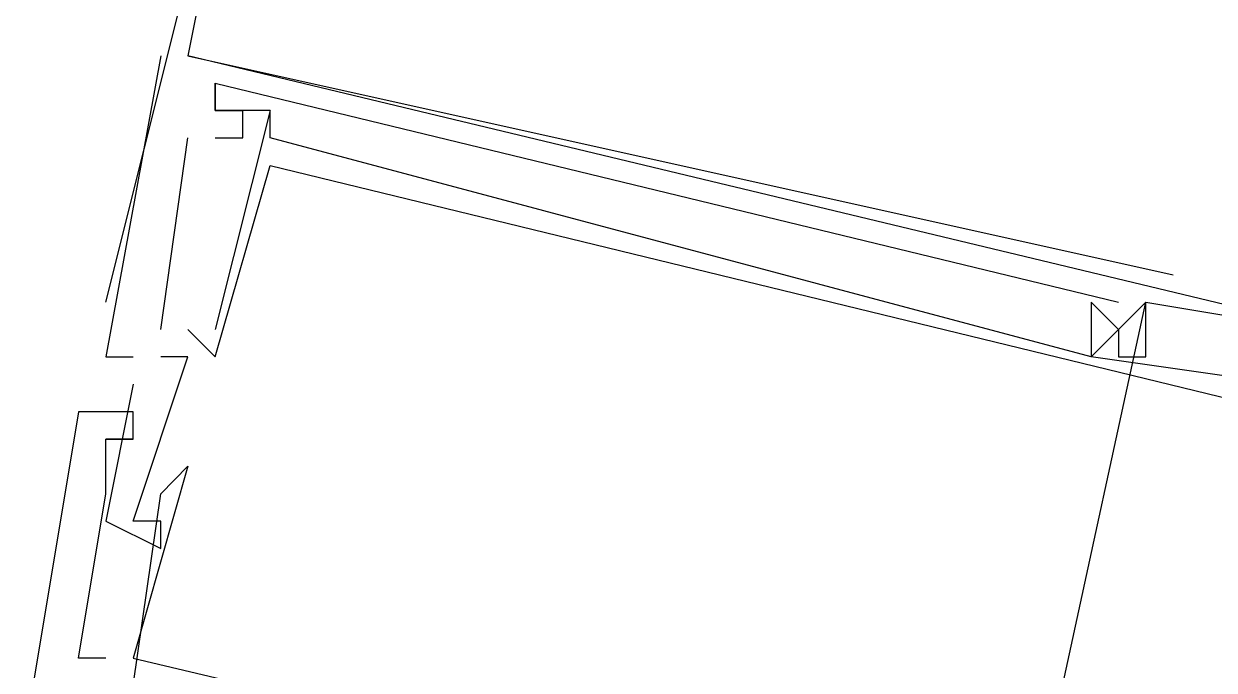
# Model space of a CAD drawing. Header units: feet. Extents: x -84 to 198, y -22 to 181.
# Drawn here: x 120.92 to 121.5, y 90.839 to 91.153 of the extents above; entities that cross this region are included whole.
import ezdxf

# ---------------------------------------------------------------- set-up
doc = ezdxf.new("R2010")
doc.units = ezdxf.units.FT
doc.layers.add('A-LINEA', color=7, linetype='CONTINUOUS')

msp = doc.modelspace()

# ---------------------------------------------------------------- linework, layer by layer
at = {"layer": 'A-LINEA'}
for p, q in [((120.96, 91.0178), (121.08, 91.4978)), ((120.96, 91.0178), (121.08, 91.4978)), ((120.9867, 91.1378), (120.9867, 91.1378)), ((120.9867, 91.1378), (120.9867, 91.1378)), ((120.9867, 91.1378), (120.9867, 91.1378)), ((120.9867, 91.1378), (120.9867, 91.1378)), ((120.9867, 91.1378), (120.9867, 91.1378)), ((120.9867, 91.1378), (120.9867, 91.1378)), ((121, 91.1378), (121, 91.1378)), ((121, 91.1378), (121, 91.1378)), ((121, 91.1378), (121, 91.1378)), ((121, 91.1378), (121, 91.1378)), ((121, 91.1378), (121, 91.1378)), ((121, 91.1378), (121, 91.1378)), ((121.0133, 91.1244), (121.0133, 91.1244)), ((121.0133, 91.1244), (121.0133, 91.1244)), ((121.0133, 91.1244), (121.0133, 91.1244)), ((121.0133, 91.1244), (121.0133, 91.1244)), ((121.0133, 91.1244), (121.0133, 91.1244)), ((121.0133, 91.1244), (121.0133, 91.1244)), ((121.0133, 91.1244), (121.0133, 91.1244)), ((121.0133, 91.1244), (121.0133, 91.1244)), ((121.0133, 91.1244), (121.0133, 91.1244)), ((121.0133, 91.1244), (121.0133, 91.1244)), ((121.0133, 91.1244), (121.0133, 91.1244)), ((121.0133, 91.1244), (121.0133, 91.1244)), ((121.04, 91.1111), (121.0133, 91.0044)), ((121.0133, 91.1111), (121.0133, 91.1111)), ((121.0133, 91.1111), (121.0133, 91.1111)), ((121.0133, 91.1111), (121.0133, 91.1111)), ((121.04, 91.1111), (121.0133, 91.0044)), ((121.0133, 91.1111), (121.0133, 91.1111)), ((121.0133, 91.1111), (121.0133, 91.1111)), ((121.0133, 91.1111), (121.0133, 91.1111)), ((121.04, 91.1111), (121.0133, 91.0044)), ((121.0133, 91.1111), (121.0133, 91.1111)), ((121.0133, 91.1111), (121.0133, 91.1111)), ((121.0133, 91.1111), (121.0133, 91.1111)), ((121.04, 91.1111), (121.0133, 91.0044)), ((121.0133, 91.1111), (121.0133, 91.1111)), ((121.0133, 91.1111), (121.0133, 91.1111)), ((121.0133, 91.1111), (121.0133, 91.1111)), ((121.04, 91.1111), (121.0133, 91.0044)), ((121.0133, 91.1111), (121.0133, 91.1111)), ((121.0133, 91.1111), (121.0133, 91.1111)), ((121.0133, 91.1111), (121.0133, 91.1111)), ((121.04, 91.1111), (121.0133, 91.0044)), ((121.0133, 91.1111), (121.0133, 91.1111)), ((121.0133, 91.1111), (121.0133, 91.1111)), ((121.0133, 91.1111), (121.0133, 91.1111)), ((121.0267, 91.1111), (121.0267, 91.1111)), ((121.0267, 91.1111), (121.0267, 91.1111)), ((121.0267, 91.1111), (121.0267, 91.1111)), ((121.0267, 91.1111), (121.0267, 91.1111)), ((121.0267, 91.1111), (121.0267, 91.1111)), ((121.0267, 91.1111), (121.0267, 91.1111)), ((121.0267, 91.1111), (121.0267, 91.1111)), ((121.0267, 91.1111), (121.0267, 91.1111)), ((121.0267, 91.1111), (121.0267, 91.1111)), ((121.0267, 91.1111), (121.0267, 91.1111)), ((121.0267, 91.1111), (121.0267, 91.1111)), ((121.0267, 91.1111), (121.0267, 91.1111)), ((121.04, 91.1111), (121.04, 91.1111)), ((121.04, 91.1111), (121.04, 91.1111)), ((121.04, 91.1111), (121.04, 91.1111)), ((121.04, 91.1111), (121.04, 91.1111)), ((121.04, 91.1111), (121.04, 91.1111)), ((121.04, 91.1111), (121.04, 91.1111)), ((121.04, 91.1111), (121.04, 91.1111)), ((121.04, 91.1111), (121.04, 91.1111)), ((121.04, 91.1111), (121.04, 91.1111)), ((121.04, 91.1111), (121.04, 91.1111)), ((121.04, 91.1111), (121.04, 91.1111)), ((121.04, 91.1111), (121.04, 91.1111)), ((120.9867, 91.0044), (121, 91.0978)), ((120.9867, 91.0044), (121, 91.0978)), ((120.9867, 91.0044), (121, 91.0978)), ((120.9867, 91.0044), (121, 91.0978)), ((120.9867, 91.0044), (121, 91.0978)), ((120.9867, 91.0044), (121, 91.0978)), ((121, 91.0978), (121, 91.0978)), ((121, 91.0978), (121, 91.0978)), ((121, 91.0978), (121, 91.0978)), ((121, 91.0978), (121, 91.0978)), ((121, 91.0978), (121, 91.0978)), ((121, 91.0978), (121, 91.0978)), ((121.0133, 91.0978), (121.0133, 91.0978)), ((121.0133, 91.0978), (121.0133, 91.0978)), ((121.0133, 91.0978), (121.0133, 91.0978)), ((121.0133, 91.0978), (121.0133, 91.0978)), ((121.0133, 91.0978), (121.0133, 91.0978)), ((121.0133, 91.0978), (121.0133, 91.0978)), ((121.0267, 91.0978), (121.0267, 91.0978)), ((121.0267, 91.0978), (121.0267, 91.0978)), ((121.0267, 91.0978), (121.0267, 91.0978)), ((121.0267, 91.0978), (121.0267, 91.0978)), ((121.0267, 91.0978), (121.0267, 91.0978)), ((121.0267, 91.0978), (121.0267, 91.0978)), ((121.04, 91.0978), (121.04, 91.0978)), ((121.04, 91.0978), (121.04, 91.0978)), ((121.04, 91.0978), (121.04, 91.0978)), ((121.04, 91.0978), (121.04, 91.0978)), ((121.04, 91.0978), (121.04, 91.0978)), ((121.04, 91.0978), (121.04, 91.0978)), ((121.04, 91.0844), (121.04, 91.0844)), ((121.04, 91.0844), (121.04, 91.0844)), ((121.04, 91.0844), (121.04, 91.0844)), ((121.04, 91.0844), (121.04, 91.0844)), ((121.04, 91.0844), (121.04, 91.0844)), ((121.04, 91.0844), (121.04, 91.0844)), ((121.4, 90.7111), (121.4667, 91.0178)), ((121.4, 90.7111), (121.4667, 91.0178)), ((121.4, 90.7111), (121.4667, 91.0178)), ((121.4, 90.7111), (121.4667, 91.0178)), ((121.4, 90.7111), (121.4667, 91.0178)), ((121.4, 90.7111), (121.4667, 91.0178)), ((121.44, 91.0178), (121.44, 91.0178)), ((121.44, 91.0178), (121.44, 91.0178)), ((121.44, 91.0178), (121.44, 91.0178)), ((121.44, 91.0178), (121.44, 91.0178)), ((121.44, 91.0178), (121.44, 91.0178)), ((121.44, 91.0178), (121.44, 91.0178)), ((121.4533, 91.0178), (121.4533, 91.0178)), ((121.4533, 91.0178), (121.4533, 91.0178)), ((121.4533, 91.0178), (121.4533, 91.0178)), ((121.4533, 91.0178), (121.4533, 91.0178)), ((121.4533, 91.0178), (121.4533, 91.0178)), ((121.4533, 91.0178), (121.4533, 91.0178)), ((121.4667, 91.0178), (121.4667, 91.0178)), ((121.4667, 91.0178), (121.4667, 91.0178)), ((121.4667, 91.0178), (121.4667, 91.0178)), ((121.4667, 91.0178), (121.4667, 91.0178)), ((121.4667, 91.0178), (121.4667, 91.0178)), ((121.4667, 91.0178), (121.4667, 91.0178)), ((121.4667, 91.0178), (121.4667, 91.0178)), ((121.4667, 91.0178), (121.4667, 91.0178)), ((121.4667, 91.0178), (121.4667, 91.0178)), ((121.4667, 91.0178), (121.4667, 91.0178)), ((121.4667, 91.0178), (121.4667, 91.0178)), ((121.4667, 91.0178), (121.4667, 91.0178)), ((120.9867, 91.0044), (120.9867, 91.0044)), ((120.9867, 91.0044), (120.9867, 91.0044)), ((120.9867, 91.0044), (120.9867, 91.0044)), ((120.9867, 91.0044), (120.9867, 91.0044)), ((120.9867, 91.0044), (120.9867, 91.0044)), ((120.9867, 91.0044), (120.9867, 91.0044)), ((121, 91.0044), (121.0133, 90.9911)), ((121, 91.0044), (121, 91.0044)), ((121, 91.0044), (121.0133, 90.9911)), ((121, 91.0044), (121, 91.0044)), ((121, 91.0044), (121.0133, 90.9911)), ((121, 91.0044), (121, 91.0044)), ((121, 91.0044), (121.0133, 90.9911)), ((121, 91.0044), (121, 91.0044)), ((121, 91.0044), (121.0133, 90.9911)), ((121, 91.0044), (121, 91.0044)), ((121, 91.0044), (121.0133, 90.9911)), ((121, 91.0044), (121, 91.0044)), ((121.0133, 91.0044), (121.0133, 91.0044)), ((121.0133, 91.0044), (121.0133, 91.0044)), ((121.0133, 91.0044), (121.0133, 91.0044)), ((121.0133, 91.0044), (121.0133, 91.0044)), ((121.0133, 91.0044), (121.0133, 91.0044)), ((121.0133, 91.0044), (121.0133, 91.0044)), ((121.0133, 91.0044), (121.0133, 91.0044)), ((121.0133, 91.0044), (121.0133, 91.0044)), ((121.0133, 91.0044), (121.0133, 91.0044)), ((121.0133, 91.0044), (121.0133, 91.0044)), ((121.0133, 91.0044), (121.0133, 91.0044)), ((121.0133, 91.0044), (121.0133, 91.0044)), ((121.4533, 91.0044), (121.4533, 91.0044)), ((121.4533, 91.0044), (121.4533, 91.0044)), ((121.4533, 91.0044), (121.4533, 91.0044)), ((121.4533, 91.0044), (121.4533, 91.0044)), ((121.4533, 91.0044), (121.4533, 91.0044)), ((121.4533, 91.0044), (121.4533, 91.0044)), ((121.4533, 91.0044), (121.4533, 91.0044)), ((121.4533, 91.0044), (121.4533, 91.0044)), ((121.4533, 91.0044), (121.4533, 91.0044)), ((121.4533, 91.0044), (121.4533, 91.0044)), ((121.4533, 91.0044), (121.4533, 91.0044)), ((121.4533, 91.0044), (121.4533, 91.0044)), ((120.96, 90.9911), (120.96, 90.9911)), ((120.96, 90.9911), (120.96, 90.9911)), ((120.96, 90.9911), (120.96, 90.9911)), ((120.96, 90.9911), (120.96, 90.9911)), ((120.96, 90.9911), (120.96, 90.9911)), ((120.96, 90.9911), (120.96, 90.9911)), ((120.9733, 90.9911), (120.9733, 90.9911)), ((120.9733, 90.9911), (120.9733, 90.9911)), ((120.9733, 90.9911), (120.9733, 90.9911)), ((120.9733, 90.9911), (120.9733, 90.9911)), ((120.9733, 90.9911), (120.9733, 90.9911)), ((120.9733, 90.9911), (120.9733, 90.9911)), ((120.9867, 90.9911), (120.9867, 90.9911)), ((120.9867, 90.9911), (120.9867, 90.9911)), ((120.9867, 90.9911), (120.9867, 90.9911)), ((120.9867, 90.9911), (120.9867, 90.9911)), ((120.9867, 90.9911), (120.9867, 90.9911)), ((120.9867, 90.9911), (120.9867, 90.9911)), ((121, 90.9911), (121, 90.9911)), ((121, 90.9911), (121, 90.9911)), ((121, 90.9911), (121, 90.9911)), ((121, 90.9911), (121, 90.9911)), ((121, 90.9911), (121, 90.9911)), ((121, 90.9911), (121, 90.9911)), ((121.0133, 90.9911), (121.0133, 90.9911)), ((121.0133, 90.9911), (121.0133, 90.9911)), ((121.0133, 90.9911), (121.0133, 90.9911)), ((121.0133, 90.9911), (121.0133, 90.9911)), ((121.0133, 90.9911), (121.0133, 90.9911)), ((121.0133, 90.9911), (121.0133, 90.9911)), ((121.44, 90.9911), (121.44, 90.9911)), ((121.44, 90.9911), (121.44, 90.9911)), ((121.44, 90.9911), (121.44, 90.9911)), ((121.44, 90.9911), (121.44, 90.9911)), ((121.44, 90.9911), (121.44, 90.9911)), ((121.44, 90.9911), (121.44, 90.9911)), ((121.44, 90.9911), (121.44, 90.9911)), ((121.44, 90.9911), (121.44, 90.9911)), ((121.44, 90.9911), (121.44, 90.9911)), ((121.44, 90.9911), (121.44, 90.9911)), ((121.44, 90.9911), (121.44, 90.9911)), ((121.44, 90.9911), (121.44, 90.9911)), ((121.4533, 90.9911), (121.4533, 90.9911)), ((121.4533, 90.9911), (121.4533, 90.9911)), ((121.4533, 90.9911), (121.4533, 90.9911)), ((121.4533, 90.9911), (121.4533, 90.9911)), ((121.4533, 90.9911), (121.4533, 90.9911)), ((121.4533, 90.9911), (121.4533, 90.9911)), ((121.4667, 90.9911), (121.4667, 90.9911)), ((121.4667, 90.9911), (121.4667, 90.9911)), ((121.4667, 90.9911), (121.4667, 90.9911)), ((121.4667, 90.9911), (121.4667, 90.9911)), ((121.4667, 90.9911), (121.4667, 90.9911)), ((121.4667, 90.9911), (121.4667, 90.9911)), ((120.9733, 90.9778), (120.9733, 90.9778)), ((120.9733, 90.9778), (120.9733, 90.9778)), ((120.9733, 90.9778), (120.9733, 90.9778)), ((120.9733, 90.9778), (120.9733, 90.9778)), ((120.9733, 90.9778), (120.9733, 90.9778)), ((120.9733, 90.9778), (120.9733, 90.9778)), ((120.9467, 90.9644), (120.9467, 90.9644)), ((120.9467, 90.9644), (120.9467, 90.9644)), ((120.9467, 90.9644), (120.9467, 90.9644)), ((120.9467, 90.9644), (120.9467, 90.9644)), ((120.9467, 90.9644), (120.9467, 90.9644)), ((120.9467, 90.9644), (120.9467, 90.9644)), ((120.9733, 90.9644), (120.9733, 90.9644)), ((120.9733, 90.9644), (120.9733, 90.9644)), ((120.9733, 90.9644), (120.9733, 90.9644)), ((120.9733, 90.9644), (120.9733, 90.9644)), ((120.9733, 90.9644), (120.9733, 90.9644)), ((120.9733, 90.9644), (120.9733, 90.9644)), ((120.96, 90.9511), (120.96, 90.9511)), ((120.96, 90.9511), (120.96, 90.9511)), ((120.96, 90.9511), (120.96, 90.9511)), ((120.96, 90.9511), (120.96, 90.9511)), ((120.96, 90.9511), (120.96, 90.9511)), ((120.96, 90.9511), (120.96, 90.9511)), ((120.96, 90.9511), (120.96, 90.9511)), ((120.96, 90.9511), (120.96, 90.9511)), ((120.96, 90.9511), (120.96, 90.9511)), ((120.96, 90.9511), (120.96, 90.9511)), ((120.96, 90.9511), (120.96, 90.9511)), ((120.96, 90.9511), (120.96, 90.9511)), ((120.9733, 90.9511), (120.9733, 90.9511)), ((120.9733, 90.9511), (120.9733, 90.9511)), ((120.9733, 90.9511), (120.9733, 90.9511)), ((120.9733, 90.9511), (120.9733, 90.9511)), ((120.9733, 90.9511), (120.9733, 90.9511)), ((120.9733, 90.9511), (120.9733, 90.9511)), ((120.9733, 90.9511), (120.9733, 90.9511)), ((120.9733, 90.9511), (120.9733, 90.9511)), ((120.9733, 90.9511), (120.9733, 90.9511)), ((120.9733, 90.9511), (120.9733, 90.9511)), ((120.9733, 90.9511), (120.9733, 90.9511)), ((120.9733, 90.9511), (120.9733, 90.9511)), ((120.96, 90.9378), (120.96, 90.9378)), ((120.96, 90.9378), (120.96, 90.9378)), ((120.96, 90.9378), (120.96, 90.9378)), ((120.96, 90.9378), (120.96, 90.9378)), ((120.96, 90.9378), (120.96, 90.9378)), ((120.96, 90.9378), (120.96, 90.9378)), ((121, 90.9378), (121, 90.9378)), ((121, 90.9378), (121, 90.9378)), ((121, 90.9378), (121, 90.9378)), ((121, 90.9378), (121, 90.9378)), ((121, 90.9378), (121, 90.9378)), ((121, 90.9378), (121, 90.9378)), ((120.96, 90.9244), (120.96, 90.9244)), ((120.96, 90.9244), (120.96, 90.9244)), ((120.96, 90.9244), (120.96, 90.9244)), ((120.96, 90.9244), (120.96, 90.9244)), ((120.96, 90.9244), (120.96, 90.9244)), ((120.96, 90.9244), (120.96, 90.9244)), ((120.96, 90.9244), (120.96, 90.9244)), ((120.96, 90.9244), (120.96, 90.9244)), ((120.96, 90.9244), (120.96, 90.9244)), ((120.96, 90.9244), (120.96, 90.9244)), ((120.96, 90.9244), (120.96, 90.9244)), ((120.96, 90.9244), (120.96, 90.9244)), ((120.9867, 90.9244), (120.9867, 90.9244)), ((120.9867, 90.9244), (120.9867, 90.9244)), ((120.9867, 90.9244), (120.9867, 90.9244)), ((120.9867, 90.9244), (120.9867, 90.9244)), ((120.9867, 90.9244), (120.9867, 90.9244)), ((120.9867, 90.9244), (120.9867, 90.9244)), ((120.96, 90.9111), (120.96, 90.9111)), ((120.96, 90.9111), (120.96, 90.9111)), ((120.96, 90.9111), (120.96, 90.9111)), ((120.96, 90.9111), (120.96, 90.9111)), ((120.96, 90.9111), (120.96, 90.9111)), ((120.96, 90.9111), (120.96, 90.9111)), ((120.9733, 90.9111), (120.9733, 90.9111)), ((120.9733, 90.9111), (120.9733, 90.9111)), ((120.9733, 90.9111), (120.9733, 90.9111)), ((120.9733, 90.9111), (120.9733, 90.9111)), ((120.9733, 90.9111), (120.9733, 90.9111)), ((120.9733, 90.9111), (120.9733, 90.9111)), ((120.9867, 90.9111), (120.9867, 90.9111)), ((120.9867, 90.9111), (120.9867, 90.9111)), ((120.9867, 90.9111), (120.9867, 90.9111)), ((120.9867, 90.9111), (120.9867, 90.9111)), ((120.9867, 90.9111), (120.9867, 90.9111)), ((120.9867, 90.9111), (120.9867, 90.9111)), ((120.9867, 90.8978), (120.9867, 90.8978)), ((120.9867, 90.8978), (120.9867, 90.8978)), ((120.9867, 90.8978), (120.9867, 90.8978)), ((120.9867, 90.8978), (120.9867, 90.8978)), ((120.9867, 90.8978), (120.9867, 90.8978)), ((120.9867, 90.8978), (120.9867, 90.8978)), ((120.9467, 90.8444), (120.9467, 90.8444)), ((120.9467, 90.8444), (120.9467, 90.8444)), ((120.9467, 90.8444), (120.9467, 90.8444)), ((120.9467, 90.8444), (120.9467, 90.8444)), ((120.9467, 90.8444), (120.9467, 90.8444)), ((120.9467, 90.8444), (120.9467, 90.8444)), ((120.96, 90.8444), (120.96, 90.8444)), ((120.96, 90.8444), (120.96, 90.8444)), ((120.96, 90.8444), (120.96, 90.8444)), ((120.96, 90.8444), (120.96, 90.8444)), ((120.96, 90.8444), (120.96, 90.8444)), ((120.96, 90.8444), (120.96, 90.8444)), ((120.9733, 90.8444), (120.9733, 90.8444)), ((120.9733, 90.8444), (120.9733, 90.8444)), ((120.9733, 90.8444), (120.9733, 90.8444)), ((120.9733, 90.8444), (120.9733, 90.8444)), ((120.9733, 90.8444), (120.9733, 90.8444)), ((120.9733, 90.8444), (120.9733, 90.8444))]:
    msp.add_line(p, q, dxfattribs=at)
for points in [[(121.0667, 91.4711), (121, 91.1378), (121.48, 91.0311)], [(121.0667, 91.4711), (121, 91.1378), (121.48, 91.0311)], [(120.9867, 91.1378), (120.96, 90.9911), (120.9733, 90.9911)], [(120.9867, 91.1378), (120.96, 90.9911), (120.9733, 90.9911)], [(120.9867, 91.1378), (120.96, 90.9911), (120.9733, 90.9911)], [(120.9867, 91.1378), (120.96, 90.9911), (120.9733, 90.9911)], [(120.9867, 91.1378), (120.96, 90.9911), (120.9733, 90.9911)], [(120.9867, 91.1378), (120.96, 90.9911), (120.9733, 90.9911)], [(121.6533, 90.9778), (121.6667, 90.9778), (121, 91.1378)], [(121.6533, 90.9778), (121.6667, 90.9778), (121, 91.1378)], [(121.6533, 90.9778), (121.6667, 90.9778), (121, 91.1378)], [(121.6533, 90.9778), (121.6667, 90.9778), (121, 91.1378)], [(121.6533, 90.9778), (121.6667, 90.9778), (121, 91.1378)], [(121.6533, 90.9778), (121.6667, 90.9778), (121, 91.1378)], [(121.5333, 90.9778), (121.44, 90.9911), (121.4533, 91.0044), (121.44, 91.0178), (121.44, 90.9911), (121.04, 91.0978), (121.04, 91.1111), (121.0133, 91.1111), (121.0133, 91.1244), (121.0133, 91.1111), (121.0267, 91.1111)], [(121.0133, 91.0978), (121.0267, 91.0978), (121.0267, 91.1111), (121.0133, 91.1111), (121.0133, 91.1244), (121.4533, 91.0178)], [(121.5333, 90.9778), (121.44, 90.9911), (121.4533, 91.0044), (121.44, 91.0178), (121.44, 90.9911), (121.04, 91.0978), (121.04, 91.1111), (121.0133, 91.1111), (121.0133, 91.1244), (121.0133, 91.1111), (121.0267, 91.1111)], [(121.0133, 91.0978), (121.0267, 91.0978), (121.0267, 91.1111), (121.0133, 91.1111), (121.0133, 91.1244), (121.4533, 91.0178)], [(121.5333, 90.9778), (121.44, 90.9911), (121.4533, 91.0044), (121.44, 91.0178), (121.44, 90.9911), (121.04, 91.0978), (121.04, 91.1111), (121.0133, 91.1111), (121.0133, 91.1244), (121.0133, 91.1111), (121.0267, 91.1111)], [(121.0133, 91.0978), (121.0267, 91.0978), (121.0267, 91.1111), (121.0133, 91.1111), (121.0133, 91.1244), (121.4533, 91.0178)], [(121.5333, 90.9778), (121.44, 90.9911), (121.4533, 91.0044), (121.44, 91.0178), (121.44, 90.9911), (121.04, 91.0978), (121.04, 91.1111), (121.0133, 91.1111), (121.0133, 91.1244), (121.0133, 91.1111), (121.0267, 91.1111)], [(121.0133, 91.0978), (121.0267, 91.0978), (121.0267, 91.1111), (121.0133, 91.1111), (121.0133, 91.1244), (121.4533, 91.0178)], [(121.5333, 90.9778), (121.44, 90.9911), (121.4533, 91.0044), (121.44, 91.0178), (121.44, 90.9911), (121.04, 91.0978), (121.04, 91.1111), (121.0133, 91.1111), (121.0133, 91.1244), (121.0133, 91.1111), (121.0267, 91.1111)], [(121.0133, 91.0978), (121.0267, 91.0978), (121.0267, 91.1111), (121.0133, 91.1111), (121.0133, 91.1244), (121.4533, 91.0178)], [(121.5333, 90.9778), (121.44, 90.9911), (121.4533, 91.0044), (121.44, 91.0178), (121.44, 90.9911), (121.04, 91.0978), (121.04, 91.1111), (121.0133, 91.1111), (121.0133, 91.1244), (121.0133, 91.1111), (121.0267, 91.1111)], [(121.0133, 91.0978), (121.0267, 91.0978), (121.0267, 91.1111), (121.0133, 91.1111), (121.0133, 91.1244), (121.4533, 91.0178)], [(121.0133, 90.9911), (121.04, 91.0844), (121.5333, 90.9644), (121.5067, 90.8844)], [(121.0133, 90.9911), (121.04, 91.0844), (121.5333, 90.9644), (121.5067, 90.8844)], [(121.0133, 90.9911), (121.04, 91.0844), (121.5333, 90.9644), (121.5067, 90.8844)], [(121.0133, 90.9911), (121.04, 91.0844), (121.5333, 90.9644), (121.5067, 90.8844)], [(121.0133, 90.9911), (121.04, 91.0844), (121.5333, 90.9644), (121.5067, 90.8844)], [(121.0133, 90.9911), (121.04, 91.0844), (121.5333, 90.9644), (121.5067, 90.8844)], [(121.4533, 91.0044), (121.44, 91.0178), (121.44, 91.0178), (121.44, 90.9911)], [(121.4533, 91.0044), (121.44, 91.0178), (121.44, 91.0178), (121.44, 90.9911)], [(121.4533, 91.0044), (121.44, 91.0178), (121.44, 91.0178), (121.44, 90.9911)], [(121.4533, 91.0044), (121.44, 91.0178), (121.44, 91.0178), (121.44, 90.9911)], [(121.4533, 91.0044), (121.44, 91.0178), (121.44, 91.0178), (121.44, 90.9911)], [(121.4533, 91.0044), (121.44, 91.0178), (121.44, 91.0178), (121.44, 90.9911)], [(121.4667, 91.0178), (121.4533, 91.0044), (121.4533, 90.9911), (121.4667, 90.9911), (121.4667, 91.0178), (121.5467, 91.0044)], [(121.4667, 91.0178), (121.4533, 91.0044), (121.4533, 90.9911), (121.4667, 90.9911), (121.4667, 91.0178), (121.5467, 91.0044)], [(121.4667, 91.0178), (121.4533, 91.0044), (121.4533, 90.9911), (121.4667, 90.9911), (121.4667, 91.0178), (121.5467, 91.0044)], [(121.4667, 91.0178), (121.4533, 91.0044), (121.4533, 90.9911), (121.4667, 90.9911), (121.4667, 91.0178), (121.5467, 91.0044)], [(121.4667, 91.0178), (121.4533, 91.0044), (121.4533, 90.9911), (121.4667, 90.9911), (121.4667, 91.0178), (121.5467, 91.0044)], [(121.4667, 91.0178), (121.4533, 91.0044), (121.4533, 90.9911), (121.4667, 90.9911), (121.4667, 91.0178), (121.5467, 91.0044)], [(120.9733, 90.9778), (120.96, 90.9111), (120.9867, 90.8978), (120.9867, 90.9111), (120.9733, 90.9111), (121, 90.9911), (120.9867, 90.9911)], [(120.9733, 90.9778), (120.96, 90.9111), (120.9867, 90.8978), (120.9867, 90.9111), (120.9733, 90.9111), (121, 90.9911), (120.9867, 90.9911)], [(120.9733, 90.9778), (120.96, 90.9111), (120.9867, 90.8978), (120.9867, 90.9111), (120.9733, 90.9111), (121, 90.9911), (120.9867, 90.9911)], [(120.9733, 90.9778), (120.96, 90.9111), (120.9867, 90.8978), (120.9867, 90.9111), (120.9733, 90.9111), (121, 90.9911), (120.9867, 90.9911)], [(120.9733, 90.9778), (120.96, 90.9111), (120.9867, 90.8978), (120.9867, 90.9111), (120.9733, 90.9111), (121, 90.9911), (120.9867, 90.9911)], [(120.9733, 90.9778), (120.96, 90.9111), (120.9867, 90.8978), (120.9867, 90.9111), (120.9733, 90.9111), (121, 90.9911), (120.9867, 90.9911)], [(120.9733, 90.9511), (120.9733, 90.9644), (120.9467, 90.9644), (120.92, 90.8044), (121.5867, 90.6444)], [(120.9733, 90.9511), (120.9733, 90.9644), (120.9467, 90.9644), (120.92, 90.8044), (121.5867, 90.6444)], [(120.9733, 90.9511), (120.9733, 90.9644), (120.9467, 90.9644), (120.92, 90.8044), (121.5867, 90.6444)], [(120.9733, 90.9511), (120.9733, 90.9644), (120.9467, 90.9644), (120.92, 90.8044), (121.5867, 90.6444)], [(120.9733, 90.9511), (120.9733, 90.9644), (120.9467, 90.9644), (120.92, 90.8044), (121.5867, 90.6444)], [(120.9733, 90.9511), (120.9733, 90.9644), (120.9467, 90.9644), (120.92, 90.8044), (121.5867, 90.6444)], [(120.96, 90.9244), (120.96, 90.9511), (120.9733, 90.9511), (120.96, 90.9511)], [(120.96, 90.9244), (120.96, 90.9511), (120.9733, 90.9511), (120.96, 90.9511)], [(120.96, 90.9244), (120.96, 90.9511), (120.9733, 90.9511), (120.96, 90.9511)], [(120.96, 90.9244), (120.96, 90.9511), (120.9733, 90.9511), (120.96, 90.9511)], [(120.96, 90.9244), (120.96, 90.9511), (120.9733, 90.9511), (120.96, 90.9511)], [(120.96, 90.9244), (120.96, 90.9511), (120.9733, 90.9511), (120.96, 90.9511)], [(120.96, 90.8444), (120.9467, 90.8444), (120.96, 90.9244), (120.96, 90.9378)], [(120.96, 90.8444), (120.9467, 90.8444), (120.96, 90.9244), (120.96, 90.9378)], [(120.96, 90.8444), (120.9467, 90.8444), (120.96, 90.9244), (120.96, 90.9378)], [(120.96, 90.8444), (120.9467, 90.8444), (120.96, 90.9244), (120.96, 90.9378)], [(120.96, 90.8444), (120.9467, 90.8444), (120.96, 90.9244), (120.96, 90.9378)], [(120.96, 90.8444), (120.9467, 90.8444), (120.96, 90.9244), (120.96, 90.9378)], [(120.9733, 90.8311), (120.9867, 90.9244), (121, 90.9378), (120.9733, 90.8444), (121.48, 90.7244), (121.4933, 90.8178), (121.4933, 90.8178)], [(120.9733, 90.8311), (120.9867, 90.9244), (121, 90.9378), (120.9733, 90.8444), (121.48, 90.7244), (121.4933, 90.8178), (121.4933, 90.8178)], [(120.9733, 90.8311), (120.9867, 90.9244), (121, 90.9378), (120.9733, 90.8444), (121.48, 90.7244), (121.4933, 90.8178), (121.4933, 90.8178)], [(120.9733, 90.8311), (120.9867, 90.9244), (121, 90.9378), (120.9733, 90.8444), (121.48, 90.7244), (121.4933, 90.8178), (121.4933, 90.8178)], [(120.9733, 90.8311), (120.9867, 90.9244), (121, 90.9378), (120.9733, 90.8444), (121.48, 90.7244), (121.4933, 90.8178), (121.4933, 90.8178)], [(120.9733, 90.8311), (120.9867, 90.9244), (121, 90.9378), (120.9733, 90.8444), (121.48, 90.7244), (121.4933, 90.8178), (121.4933, 90.8178)]]:
    msp.add_lwpolyline(points, dxfattribs=at)

doc.saveas('drawing.dxf')
